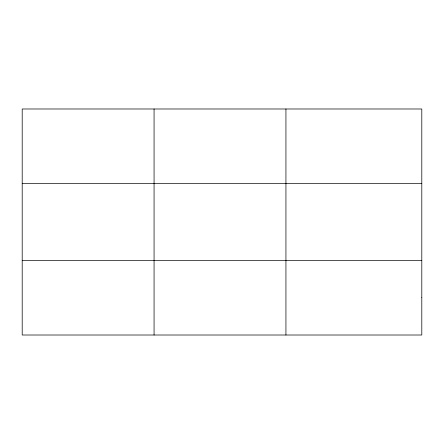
<?xml version="1.0" encoding="UTF-8"?>
<svg xmlns="http://www.w3.org/2000/svg" width="444" height="444" viewBox="0 0 444 444"><rect width="100%" height="100%" fill="white"/><g stroke="black" fill="none" stroke-linecap="round" stroke-linejoin="round"><path stroke-width="0.67" d="M154.068 335.009L154.068 108.991M285.936 335.009L285.936 108.991M22.2 183.577L421.8 183.577M22.2 260.423L421.8 260.423M421.8 297.713L421.8 335.009L22.2 335.009L22.2 108.991L421.8 108.991L421.8 297.713"/></g></svg>
